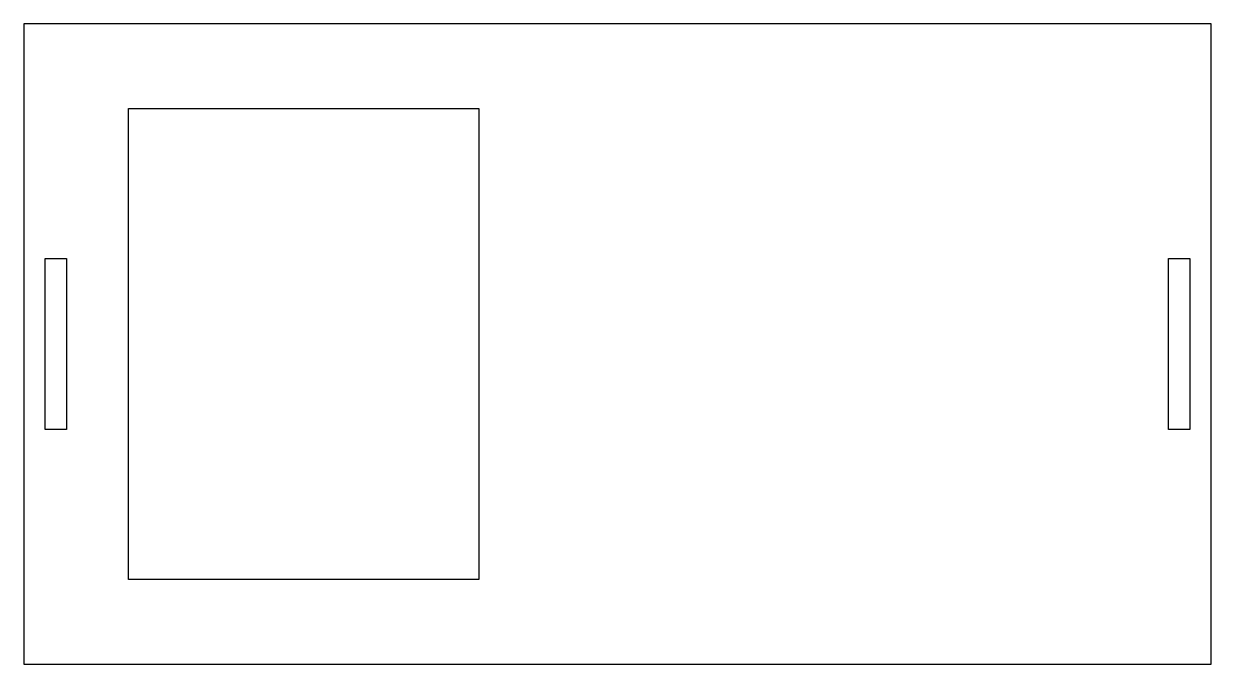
# Model space of a CAD drawing. Header units: inches. Extents: x -7.22 to -0.28, y 0.25 to 4.
import ezdxf

# ---------------------------------------------------------------- set-up
doc = ezdxf.new("R2010")
doc.units = ezdxf.units.IN
doc.layers.get('0').update_dxf_attribs({"linetype": 'CONTINUOUS'})

msp = doc.modelspace()

# ---------------------------------------------------------------- linework, layer by layer
for points in [[(-7.225, 0.25), (-0.275, 0.25), (-0.275, 4), (-7.225, 4)], [(-6.6117, 0.747), (-6.6117, 3.5029), (-4.5617, 3.5029), (-4.5617, 0.747)], [(-7.1, 2.625), (-6.975, 2.625), (-6.975, 1.625), (-7.1, 1.625)], [(-0.525, 2.625), (-0.4, 2.625), (-0.4, 1.625), (-0.525, 1.625)]]:
    msp.add_lwpolyline(points, close=True)

doc.saveas('drawing.dxf')
